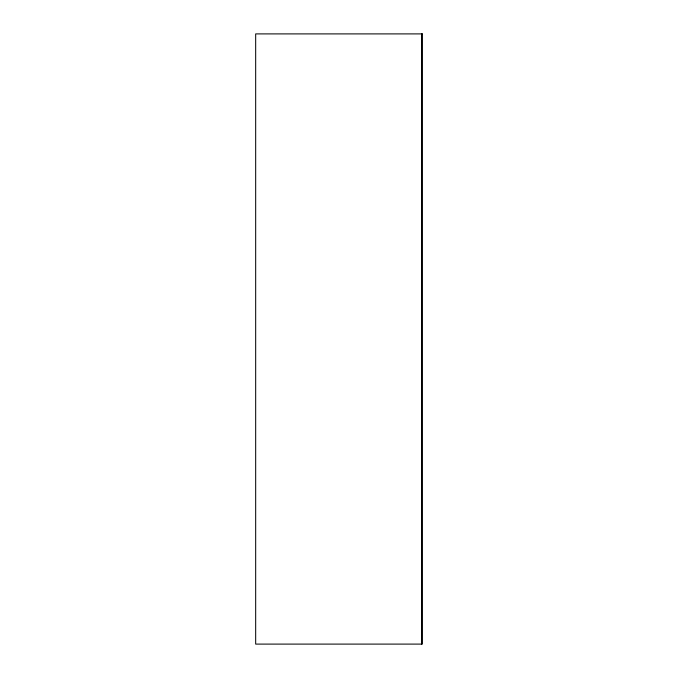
<?xml version="1.0" encoding="UTF-8"?>
<svg xmlns="http://www.w3.org/2000/svg" width="678" height="678" viewBox="0 0 678 678"><rect width="100%" height="100%" fill="white"/><g stroke="black" fill="none" stroke-linecap="round" stroke-linejoin="round"><path stroke-width="1.02" d="M421.597 33.9L421.597 644.1M422.326 33.9L255.674 33.9L255.674 644.1L422.326 644.1L422.326 33.9"/></g></svg>
